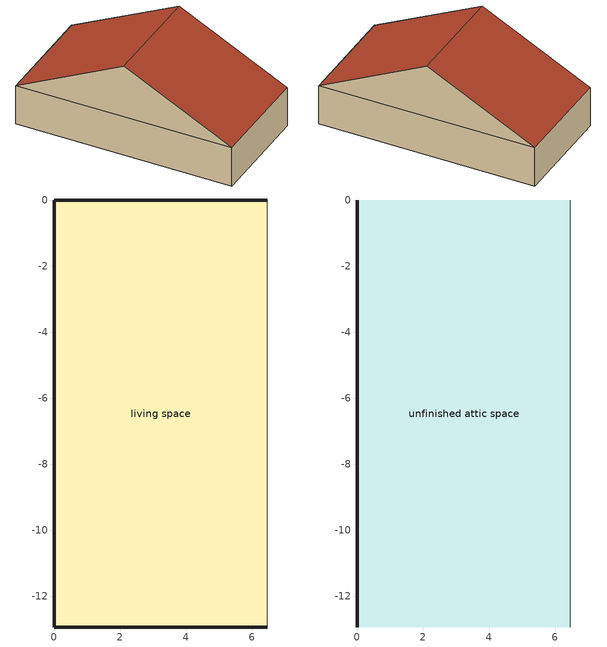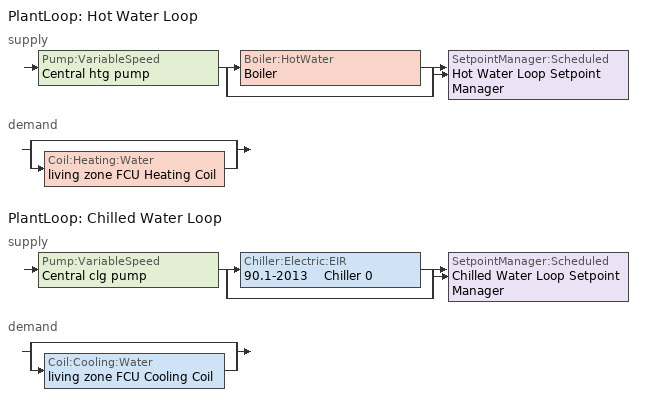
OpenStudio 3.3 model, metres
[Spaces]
living space
 floor foundation: 0,-12.93 0,0 6.47,0 6.47,-12.93 z0
 wall outside: 6.47,0 0,0 0,-12.93 6.47,-12.93 z0:2.44
 wall adiabatic: 6.47,-12.93 6.47,0 z0:2.44
unfinished attic space
 floor to living space: 0,-12.93 0,0 6.47,0 6.47,-12.93 z2.44
 wall outside: 0,-6.47,5.67 0,0,2.44 0,-12.93,2.44
 wall adiabatic: 6.47,-6.47,5.67 6.47,-12.93,2.44 6.47,0,2.44
 roof outside: 0,-6.47,5.67 6.47,-6.47,5.67 6.47,0,2.44 0,0,2.44; 6.47,-6.47,5.67 0,-6.47,5.67 0,-12.93,2.44 6.47,-12.93,2.44
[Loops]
PlantLoop 'Hot Water Loop'
 supply: Pump:VariableSpeed 'Central htg pump' > split
  | Boiler:HotWater 'Boiler'
  | bypass
  join > SetpointManager:Scheduled 'Hot Water Loop Setpoint Manager'
 demand: split
  | bypass
  | Coil:Heating:Water 'living zone FCU Heating Coil'
PlantLoop 'Chilled Water Loop'
 supply: Pump:VariableSpeed 'Central clg pump' > split
  | Chiller:Electric:EIR '90.1-2013    Chiller 0'
  | bypass
  join > SetpointManager:Scheduled 'Chilled Water Loop Setpoint Manager'
 demand: split
  | bypass
  | Coil:Cooling:Water 'living zone FCU Cooling Coil'
[Site]
Denver Intl Ap_CO_USA: Latitude {deg}=39.83; Longitude {deg}=-104.65; Time Zone {hr}=-7; Elevation {m}=1650
[ClimateZones]
Climate Zone Institution Name 1=IECC; Climate Zone Document Year 1=0; Climate Zone Value 1=5B
[Site:WaterMainsTemperature]
Calculation Method=Correlation; Annual Average Outdoor Air Temperature {C}=10.8753; Maximum Difference In Monthly Average Outdoor Air Temperatures {deltaC}=23.1524
[Site:GroundTemperature:Deep]
10.8753, 10.8753, 10.8753, 10.8753, 10.8753, 10.8753, 10.8753, 10.8753, 10.8753, 10.8753, 10.8753, 10.8753
[Building]
Building 1: North Axis {deg}=0; Standards Number of Stories=1; Standards Number of Above Ground Stories=1; Standards Building Type=singlefamilyattached; Standards Number of Living Units=4
[ThermalZone] Use Ideal Air Loads=No
Name | Thermostat
living zone | living zone temperature setpoint
unfinished attic zone
[Sizing:Zone] Zone Cooling Design Supply Air Temperature Input Method=SupplyAirTemperature; Zone Cooling Design Supply Air Temperature Difference {deltaC}=11.11; Zone Heating Design Supply Air Temperature Input Method=SupplyAirTemperature; Zone Heating Design Supply Air Temperature {C}=40; Zone Heating Design Supply Air Temperature Difference {deltaC}=11.11; Zone Cooling Design Supply Air Humidity Ratio {kg-H2O/kg-air}=0.0085; Zone Heating Design Supply Air Humidity Ratio {kg-H2O/kg-air}=0.008; Cooling Design Air Flow Method=DesignDay; Heating Design Air Flow Method=DesignDay; Account for Dedicated Outdoor Air System=No; Dedicated Outdoor Air System Control Strategy=NeutralSupplyAir; Dedicated Outdoor Air Low Setpoint Temperature for Design {C}=autosize; Dedicated Outdoor Air High Setpoint Temperature for Design {C}=autosize
Name | Zone Cooling Design Supply Air Temperature {C}
living zone | 12.7778
unfinished attic zone | 14
[Zone equipment]
living zone: living zone FCU
[Space]
Name | Space Type | Thermal Zone | Building Unit
living space | Space Type 1 | living zone | unit 1
unfinished attic space | Space Type 2 | unfinished attic zone
[SpaceType]
Name | Standards Space Type
Space Type 1 | living
Space Type 2 | unfinished attic
[BuildingUnit]
unit 1: Building Unit Type=Residential
[External:File]
8760.csv: File=8760.csv
[People:Definition]
res occupants|living space: Number of People Calculation Method=People; Number of People {people}=3.39; Fraction Radiant=0.319734; Sensible Heat Fraction=0.573; Carbon Dioxide Generation Rate {m3/s-W}=0; Enable ASHRAE 55 Comfort Warnings=No; Mean Radiant Temperature Calculation Type=ZoneAveraged
[People]
res occupants|living space: People Definition=res occupants|living space; Space or SpaceType=living space; Number of People Schedule=occupants; Activity Level Schedule=res occupants activity schedule; Multiplier=1
[PlantLoop] Glycol Concentration=0; Plant Loop Volume {m3}=Autocalculate; Load Distribution Scheme=Optimal
Name | Fluid Type | Minimum Loop Temperature {C} | Maximum Loop Temperature {C}
Hot Water Loop | Water | 10
Chilled Water Loop |  | 1 | 40
[Sizing:Plant] Sizing Option=NonCoincident; Zone Timesteps in Averaging Window=1; Coincident Sizing Factor Mode=None
Name | Loop Type | Design Loop Exit Temperature {C} | Loop Design Temperature Difference {deltaC}
Hot Water Loop | Heating | 82.2222 | 11.1111
Chilled Water Loop | Cooling | 6.66667 | 5.61111
[SetpointManager:Scheduled] Control Variable=Temperature
Name | Schedule
Hot Water Loop Setpoint Manager | Hot Water Loop Temp - 180F
Chilled Water Loop Setpoint Manager | Chilled Water Loop Temp - 44F
[Pump:VariableSpeed] Rated Pump Head {Pa}=179344; Motor Efficiency=0.9; Pump Control Type=Intermittent; Skin Loss Radiative Fraction=0.5; Design Power Sizing Method=PowerPerFlowPerPressure; Design Electric Power per Unit Flow Rate {W/(m3/s)}=348701.1; Design Shaft Power per Unit Flow Rate per Unit Head {W-s/m3-Pa}=1.28205; Design Minimum Flow Rate Fraction=0
Name | Fraction of Motor Inefficiencies to Fluid Stream | Coefficient 1 of the Part Load Performance Curve | Coefficient 2 of the Part Load Performance Curve | Coefficient 3 of the Part Load Performance Curve | Coefficient 4 of the Part Load Performance Curve
Central htg pump
Central clg pump | 0 | 0 | 1 | 0 | 0
[Boiler:HotWater]
Boiler: Fuel Type=NaturalGas; Nominal Thermal Efficiency=0.78; Efficiency Curve Temperature Evaluation Variable=LeavingBoiler; Minimum Part Load Ratio=0; Maximum Part Load Ratio=1.2; Optimum Part Load Ratio=1; Water Outlet Upper Temperature Limit {C}=95; Boiler Flow Mode=LeavingSetpointModulated; Parasitic Electric Load {W}=0; Sizing Factor=1
[Chiller:Electric:EIR]
90.1-2013    Chiller 0: Reference Capacity {W}=Autosize; Reference COP {W/W}=5.5; Reference Leaving Chilled Water Temperature {C}=6.66667; Reference Entering Condenser Fluid Temperature {C}=35; Reference Chilled Water Flow Rate {m3/s}=Autosize; Cooling Capacity Function of Temperature Curve=Curve Biquadratic 1; Electric Input to Cooling Output Ratio Function of Temperature Curve=Curve Biquadratic 2; Electric Input to Cooling Output Ratio Function of Part Load Ratio Curve=Curve Quadratic 1; Minimum Part Load Ratio=0.15; Maximum Part Load Ratio=1; Optimum Part Load Ratio=1; Minimum Unloading Ratio=0.25; Condenser Type=AirCooled; Leaving Chilled Water Lower Temperature Limit {C}=2.22222; Chiller Flow Mode=ConstantFlow; Design Heat Recovery Water Flow Rate {m3/s}=Autosize; Sizing Factor=1; Basin Heater Capacity {W/K}=0; Basin Heater Setpoint Temperature {C}=10; Condenser Heat Recovery Relative Capacity Fraction=1
[Coil:Cooling:Water]
living zone FCU Cooling Coil: Availability Schedule=Always On Discrete; Design Inlet Water Temperature {C}=Autosize; Heat Exchanger Configuration=CrossFlow
[Controller:WaterCoil] Minimum Actuated Flow {m3/s}=0
Name | Water Coil | Action | Controller Convergence Tolerance {deltaC}
living zone FCU Cooling Coil Controller | living zone FCU Cooling Coil | Reverse
living zone FCU Heating Coil Controller | living zone FCU Heating Coil | Normal | 0.1
[Coil:Heating:Water]
living zone FCU Heating Coil: Availability Schedule=Always On Discrete; Rated Inlet Water Temperature {C}=82.2222; Rated Inlet Air Temperature {C}=16.6; Rated Outlet Water Temperature {C}=71.1111; Rated Outlet Air Temperature {C}=40
[Fan:OnOff]
res central system fan coil fan: Availability Schedule=Always On Discrete; Fan Total Efficiency=0.16; Pressure Rise {Pa}=270.899; Maximum Flow Rate {m3/s}=autosize; Motor Efficiency=0.29; Motor In Airstream Fraction=1; Fan Power Ratio Function of Speed Ratio Curve=Fan On Off Power Curve; Fan Efficiency Ratio Function of Speed Ratio Curve=Fan On Off Efficiency Curve
[ZoneHVAC:FourPipeFanCoil]
living zone FCU: Availability Schedule=Always On Discrete; Capacity Control Method=CyclingFan; Maximum Supply Air Flow Rate {m3/s}=autosize; Maximum Outdoor Air Flow Rate {m3/s}=0; Supply Air Fan=res central system fan coil fan; Cooling Coil=living zone FCU Cooling Coil; Maximum Cold Water Flow Rate {m3/s}=autosize; Heating Coil=living zone FCU Heating Coil; Maximum Hot Water Flow Rate {m3/s}=autosize; Minimum Supply Air Temperature in Cooling Mode {C}=autosize; Maximum Supply Air Temperature in Heating Mode {C}=autosize
[EnergyManagementSystem:Program]
Central_pumps_htg_program: Set central_pumps_h = Central_htg_pump_s
Central_pumps_clg_program: Set central_pumps_c = Central_clg_pump_s
res_central_system_fan_coil_fans_program: Set unit_1_fans_h = 0; If Central_htg_pump_s > 0; Set unit_1_fans_h = res_central_system_fan_coil_fan_s; EndIf; Set unit_1_fans_c = 0; If Central_clg_pump_s > 0; Set unit_1_fans_c = res_central_system_fan_coil_fan_s; EndIf
[EnergyManagementSystem:Sensor]
Name | Output Variable or Output Meter Index Key | Output Variable or Output Meter
Central_htg_pump_s | Central htg pump | Pump Electricity Energy
Central_clg_pump_s | Central clg pump | Pump Electricity Energy
res_central_system_fan_coil_fan_s | res central system fan coil fan | Fan Electricity Energy
[EnergyManagementSystem:OutputVariable] Type of Data in Variable=Summed; Update Frequency=SystemTimestep; Units=J
Name | EMS Variable | EMS Program or Subroutine
Central htg pump:Pumps:Electricity | central_pumps_h | Central_pumps_htg_program
Central clg pump:Pumps:Electricity | central_pumps_c | Central_pumps_clg_program
res central system fan coil htg fan:Fans:Electricity | unit_1_fans_h | res_central_system_fan_coil_fans_program
res central system fan coil clg fan:Fans:Electricity | unit_1_fans_c | res_central_system_fan_coil_fans_program
[EnergyManagementSystem:ProgramCallingManager]
Central pump htg program calling manager: EndOfSystemTimestepBeforeHVACReporting; Central_pumps_htg_program
Central pump clg program calling manager: EndOfSystemTimestepBeforeHVACReporting; Central_pumps_clg_program
res central system fan coil fan program calling manager: EndOfSystemTimestepBeforeHVACReporting; res_central_system_fan_coil_fans_program
[ThermostatSetpoint:DualSetpoint]
living zone temperature setpoint: Heating Setpoint Temperature Schedule=res heating setpoint; Cooling Setpoint Temperature Schedule=res cooling setpoint
[Schedule:File]
occupants: External File=8760.csv; Column Number=1; Rows to Skip at Top=1; Number of Hours of Data=8760; Minutes per Item=60
[Schedule:Constant]
Name | Value
res occupants activity schedule | 112.539
Always On Discrete | 1
[Schedule:Ruleset]
Name | Default Day Schedule | Summer Design Day Schedule | Winter Design Day Schedule
Hot Water Loop Temp - 180F | Hot Water Loop Temp - 180F Default
Chilled Water Loop Temp - 44F | Chilled Water Loop Temp - 44F Default
res heating setpoint | Schedule Day 5 | res heating setpoint summer design | res heating setpoint winter design
res cooling setpoint | Schedule Day 6 | res cooling setpoint summer design | res cooling setpoint winter design
[Schedule:Day]
Hot Water Loop Temp - 180F Default: 24, 0, 82.2222
Chilled Water Loop Temp - 44F Default: 24, 0, 6.66667
Schedule Day 5; Schedule Day 6: 24, 0, 0
res heating setpoint allday1; res heating setpoint allday2; res heating setpoint allday3; res heating setpoint allday4; res heating setpoint allday5; res heating setpoint allday6; res heating setpoint allday7; res heating setpoint allday8; res heating setpoint allday9; res heating setpoint allday10; res heating setpoint allday11; res heating setpoint allday12: 24, 0, 21.6667
res heating setpoint winter design; res cooling setpoint winter design: 24, 0, 21.1111
res heating setpoint summer design; res cooling setpoint summer design: 24, 0, 23.8889
res cooling setpoint allday1; res cooling setpoint allday2; res cooling setpoint allday3; res cooling setpoint allday4; res cooling setpoint allday5; res cooling setpoint allday6; res cooling setpoint allday7; res cooling setpoint allday8; res cooling setpoint allday9; res cooling setpoint allday10; res cooling setpoint allday11; res cooling setpoint allday12: 24, 0, 24.4444
[Curve:Biquadratic] Minimum Value of x=5; Maximum Value of x=10; Minimum Value of y=24; Maximum Value of y=35
Name | Coefficient1 Constant | Coefficient2 x | Coefficient3 x**2 | Coefficient4 y | Coefficient5 y**2 | Coefficient6 x*y
Curve Biquadratic 1 | 1.02152 | 0.0370359 | 0.000233248 | -0.00389405 | -6.52536e-05 | -0.000268045
Curve Biquadratic 2 | 0.701769 | -0.00452016 | 0.00053311 | -0.00549821 | 0.000544579 | -0.000729032
[Curve:Quadratic]
Curve Quadratic 1: Coefficient1 Constant=0.0636912; Coefficient2 x=0.584888; Coefficient3 x**2=0.352803; Minimum Value of x=0; Maximum Value of x=1
[Curve:Exponent]
Fan On Off Power Curve: Coefficient1 Constant=1; Coefficient2 Constant=0; Coefficient3 Constant=0; Minimum Value of x=0; Maximum Value of x=1
[Curve:Cubic]
Fan On Off Efficiency Curve: Coefficient1 Constant=1; Coefficient2 x=0; Coefficient3 x**2=0; Coefficient4 x**3=0; Minimum Value of x=0; Maximum Value of x=1
[Schedule:Rule] Apply Sunday=Yes; Apply Monday=Yes; Apply Tuesday=Yes; Apply Wednesday=Yes; Apply Thursday=Yes; Apply Friday=Yes; Apply Saturday=Yes; Date Specification Type=DateRange; Start Day=1
Name | Schedule Ruleset | Rule Order | Day Schedule | Start Month | End Month | End Day
res heating setpoint allday rule1 | res heating setpoint | 11 | res heating setpoint allday1 | 1 | 1 | 31
res heating setpoint allday rule2 | res heating setpoint | 10 | res heating setpoint allday2 | 2 | 2 | 28
res heating setpoint allday rule3 | res heating setpoint | 9 | res heating setpoint allday3 | 3 | 3 | 31
res heating setpoint allday rule4 | res heating setpoint | 8 | res heating setpoint allday4 | 4 | 4 | 30
res heating setpoint allday rule5 | res heating setpoint | 7 | res heating setpoint allday5 | 5 | 5 | 31
res heating setpoint allday rule6 | res heating setpoint | 6 | res heating setpoint allday6 | 6 | 6 | 30
res heating setpoint allday rule7 | res heating setpoint | 5 | res heating setpoint allday7 | 7 | 7 | 31
res heating setpoint allday rule8 | res heating setpoint | 4 | res heating setpoint allday8 | 8 | 8 | 31
res heating setpoint allday rule9 | res heating setpoint | 3 | res heating setpoint allday9 | 9 | 9 | 30
res heating setpoint allday rule10 | res heating setpoint | 2 | res heating setpoint allday10 | 10 | 10 | 31
res heating setpoint allday rule11 | res heating setpoint | 1 | res heating setpoint allday11 | 11 | 11 | 30
res heating setpoint allday rule12 | res heating setpoint | 0 | res heating setpoint allday12 | 12 | 12 | 31
res cooling setpoint allday rule1 | res cooling setpoint | 11 | res cooling setpoint allday1 | 1 | 1 | 31
res cooling setpoint allday rule2 | res cooling setpoint | 10 | res cooling setpoint allday2 | 2 | 2 | 28
res cooling setpoint allday rule3 | res cooling setpoint | 9 | res cooling setpoint allday3 | 3 | 3 | 31
res cooling setpoint allday rule4 | res cooling setpoint | 8 | res cooling setpoint allday4 | 4 | 4 | 30
res cooling setpoint allday rule5 | res cooling setpoint | 7 | res cooling setpoint allday5 | 5 | 5 | 31
res cooling setpoint allday rule6 | res cooling setpoint | 6 | res cooling setpoint allday6 | 6 | 6 | 30
res cooling setpoint allday rule7 | res cooling setpoint | 5 | res cooling setpoint allday7 | 7 | 7 | 31
res cooling setpoint allday rule8 | res cooling setpoint | 4 | res cooling setpoint allday8 | 8 | 8 | 31
res cooling setpoint allday rule9 | res cooling setpoint | 3 | res cooling setpoint allday9 | 9 | 9 | 30
res cooling setpoint allday rule10 | res cooling setpoint | 2 | res cooling setpoint allday10 | 10 | 10 | 31
res cooling setpoint allday rule11 | res cooling setpoint | 1 | res cooling setpoint allday11 | 11 | 11 | 30
res cooling setpoint allday rule12 | res cooling setpoint | 0 | res cooling setpoint allday12 | 12 | 12 | 31
